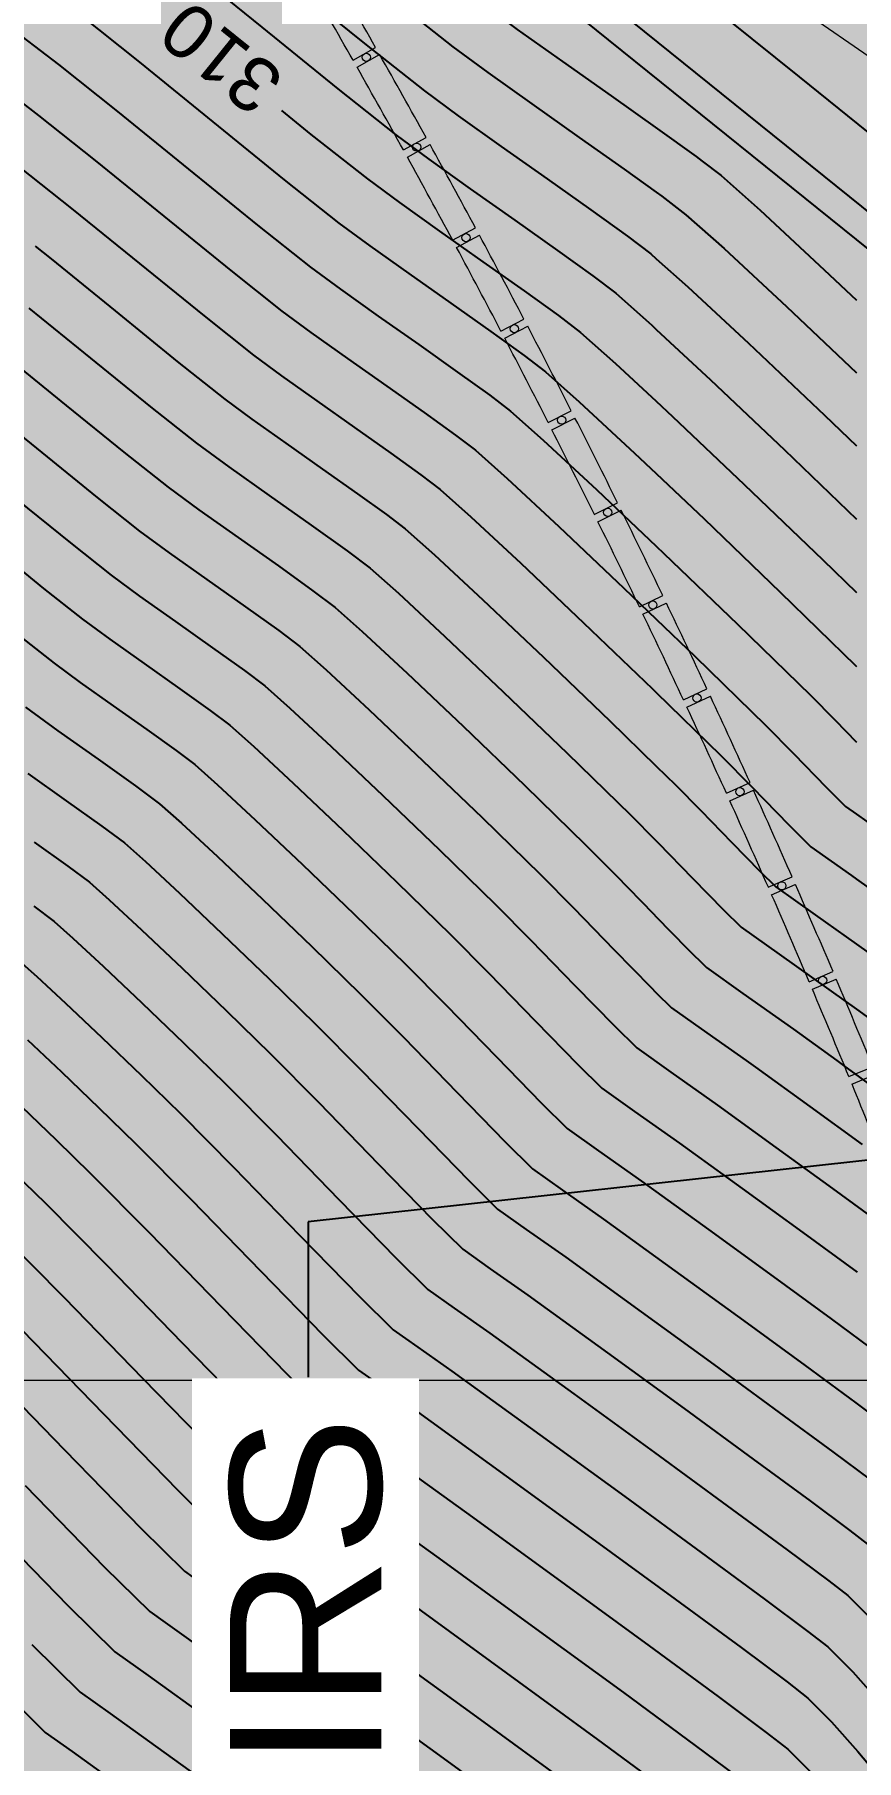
# Model space of a CAD drawing. Extents: x 61466 to 63015, y 108404 to 110397.
# Drawn here: x 62782.19 to 62801.22, y 109246.26 to 109286.24 of the extents above; entities that cross this region are included whole.
import ezdxf
from ezdxf import colors
from ezdxf.entities.mleader import LeaderData, LeaderLine
from ezdxf.enums import TextEntityAlignment as Align
from ezdxf.math import Vec2, Vec3

# ---------------------------------------------------------------- set-up
doc = ezdxf.new("R2010")
doc.units = 0
doc.header["$LTSCALE"] = 1.000015
doc.header["$MEASUREMENT"] = 0
for name, color, linetype in [('colore lago', 131, 'Continuous'), ('coordinate', 2, 'Continuous'), ('curve livello 1m', 2, 'Continuous'), ('curve livello 5m', 7, 'Continuous'), ('LIN018CO', 6, 'Continuous'), ('LIN025CO', 7, 'Continuous'), ('LIN07CO', 4, 'Continuous'), ('LINCOLO-ROSSO-025', 10, 'Continuous'), ('TEXT050', 3, 'Continuous'), ('TRATTCOLO-32', 255, 'Continuous')]:
    doc.layers.add(name, color=color, linetype=linetype)
doc.layers.add('LINE035', color=1, linetype='Continuous', lineweight=35)
doc.layers.add('no_plot', color=5, linetype='Continuous', plot=False)
doc.styles.add('ARIAL', font='arial.ttf')

# ---------------------------------------------------------------- blocks, each defined once
blk = doc.blocks.new('SEZ1')
at = {"layer": 'LIN07CO'}
for q in [(-0.5, 1.5), (0, 0)]:
    blk.add_line((0, 1.5), q, dxfattribs=at)
at = {"layer": 'TEXT050', "style": 'ARIAL'}
blk.add_attdef('NOME_SEZIONE', text='', height=0.4, dxfattribs=at).set_placement((-0.25, 1.1667), align=Align.MIDDLE)
blk = doc.blocks.new('barrageflott')
at = {"layer": 'TRATTCOLO-32'}
h = blk.add_hatch(color=256, dxfattribs=at)
h.paths.add_polyline_path([(-40.677, 110.423), (-41.157, 110.064, -0.002639), (-39.854, 108.3), (-39.369, 108.655, 0.002639)])
h.paths.add_polyline_path([(-39.257, 108.501), (-39.742, 108.147, -0.002639), (-38.458, 106.369), (-37.97, 106.717, 0.002639)])
h.paths.add_polyline_path([(-37.86, 106.563), (-38.348, 106.214, -0.002639), (-37.085, 104.422), (-36.593, 104.764, 0.002639)])
h.paths.add_polyline_path([(-36.484, 104.608), (-36.977, 104.266, -0.002639), (-35.735, 102.459), (-35.238, 102.796, 0.002639)])
h.paths.add_polyline_path([(-35.131, 102.639), (-35.628, 102.302, -0.002639), (-34.406, 100.48), (-33.906, 100.812, 0.002639)])
h.paths.add_polyline_path([(-33.801, 100.653), (-34.302, 100.322, -0.002639), (-33.101, 98.487), (-32.597, 98.813, 0.002639)])
h.paths.add_polyline_path([(-32.494, 98.653), (-32.998, 98.328, -0.002639), (-31.819, 96.479), (-31.311, 96.799, 0.002639)])
h.paths.add_polyline_path([(-31.21, 96.638), (-31.718, 96.318, -0.002639), (-30.56, 94.456), (-30.048, 94.77, 0.002639)])
h.paths.add_polyline_path([(-29.949, 94.608), (-30.46, 94.294, -0.002639), (-29.324, 92.419), (-28.809, 92.727, 0.002639)])
h.paths.add_polyline_path([(-28.711, 92.564), (-29.226, 92.256, -0.002639), (-28.111, 90.367), (-27.593, 90.67, 0.002639)])
h.paths.add_polyline_path([(-27.497, 90.505), (-28.016, 90.203, -0.002639), (-26.922, 88.302), (-26.401, 88.599, 0.002639)])
h.paths.add_polyline_path([(-26.307, 88.433), (-26.829, 88.137, -0.002639), (-25.757, 86.224), (-25.232, 86.514, 0.002639)])
h.paths.add_polyline_path([(-25.14, 86.348), (-25.665, 86.058, -0.002639), (-24.616, 84.132), (-24.088, 84.416, 0.002639)])
h.paths.add_polyline_path([(-23.998, 84.249), (-24.526, 83.965, -0.002639), (-23.499, 82.027), (-22.967, 82.306, 0.002639)])
h.paths.add_polyline_path([(-22.879, 82.137), (-23.411, 81.859, -0.002639), (-22.406, 79.91), (-21.871, 80.182, 0.002639)])
h.paths.add_polyline_path([(-21.785, 80.013), (-22.32, 79.741, -0.002639), (-21.337, 77.78), (-20.799, 78.046, 0.002639)])
h.paths.add_polyline_path([(-20.715, 77.876), (-21.253, 77.61, -0.002639), (-20.293, 75.639), (-19.752, 75.898, 0.002639)])
h.paths.add_polyline_path([(-19.67, 75.727), (-20.211, 75.468, -0.002639), (-19.274, 73.485), (-18.73, 73.738, 0.002639)])
h.paths.add_polyline_path([(-16.684, 69.21), (-17.233, 68.969, -0.002639), (-16.365, 66.956), (-15.812, 67.19, 0.002639)])
h.paths.add_polyline_path([(-17.654, 71.394), (-18.201, 71.147, -0.002639), (-17.309, 69.143), (-16.76, 69.384, 0.002639)])
h.paths.add_polyline_path([(-18.65, 73.566), (-19.194, 73.313, -0.002639), (-18.279, 71.32), (-17.732, 71.567, 0.002639)])
h = blk.add_hatch(color=256, dxfattribs=at)
h.paths.add_polyline_path([(-4.689, 33.162, 0.002639), (-5.201, 35.3), (-5.784, 35.158, -0.002639), (-5.273, 33.025)])
h.paths.add_polyline_path([(-5.247, 35.485, 0.002639), (-5.784, 37.618), (-6.365, 37.468, -0.002639), (-5.829, 35.342)])
h.paths.add_polyline_path([(-5.831, 37.802, 0.002639), (-6.393, 39.929), (-6.972, 39.773, -0.002639), (-6.412, 37.652)])
h.paths.add_polyline_path([(-6.442, 40.112, 0.002639), (-7.028, 42.232), (-7.606, 42.07, -0.002639), (-7.022, 39.956)])
h.paths.add_polyline_path([(-7.08, 42.415, 0.002639), (-7.69, 44.529), (-8.266, 44.359, -0.002639), (-7.657, 42.252)])
h.paths.add_polyline_path([(-7.744, 44.711, 0.002639), (-8.378, 46.817), (-8.952, 46.641, -0.002639), (-8.319, 44.541)])
h.paths.add_polyline_path([(-8.434, 46.999, 0.002639), (-9.092, 49.097), (-9.664, 48.915, -0.002639), (-9.007, 46.822)])
h.paths.add_polyline_path([(-9.15, 49.279, 0.002639), (-9.833, 51.37), (-10.402, 51.18, -0.002639), (-9.722, 49.095)])
h.paths.add_polyline_path([(-9.893, 51.55, 0.002639), (-10.599, 53.633), (-11.166, 53.437, -0.002639), (-10.462, 51.36)])
h.paths.add_polyline_path([(-10.661, 53.813, 0.002639), (-11.392, 55.887), (-11.956, 55.685, -0.002639), (-11.228, 53.616)])
h.paths.add_polyline_path([(-11.456, 56.066, 0.002639), (-12.21, 58.133), (-12.772, 57.924, -0.002639), (-12.02, 55.864)])
h.paths.add_polyline_path([(-12.276, 58.311, 0.002639), (-13.053, 60.368), (-13.614, 60.153, -0.002639), (-12.838, 58.102)])
h.paths.add_polyline_path([(-13.122, 60.546, 0.002639), (-13.923, 62.594), (-14.481, 62.373, -0.002639), (-13.682, 60.33)])
h.paths.add_polyline_path([(-13.993, 62.771, 0.002639), (-14.818, 64.81), (-15.373, 64.582, -0.002639), (-14.551, 62.549)])
h.paths.add_polyline_path([(-14.89, 64.986, 0.002639), (-15.738, 67.015), (-16.29, 66.781, -0.002639), (-15.445, 64.758)])
at = {"layer": 'LINCOLO-ROSSO-025', "lineweight": 0}
for p, q in [((-26.922, 88.302), (-26.401, 88.599)), ((-26.829, 88.137), (-26.307, 88.433)), ((-25.757, 86.224), (-25.232, 86.514)), ((-25.665, 86.058), (-25.14, 86.348)), ((-24.616, 84.132), (-24.088, 84.416)), ((-24.526, 83.965), (-23.998, 84.249)), ((-23.499, 82.027), (-22.967, 82.306)), ((-23.411, 81.859), (-22.879, 82.137)), ((-22.406, 79.91), (-21.871, 80.182)), ((-22.32, 79.741), (-21.785, 80.013)), ((-21.337, 77.78), (-20.799, 78.046)), ((-21.253, 77.61), (-20.715, 77.876)), ((-20.293, 75.639), (-19.752, 75.898)), ((-20.211, 75.468), (-19.67, 75.727)), ((-19.274, 73.485), (-18.73, 73.738)), ((-19.194, 73.313), (-18.65, 73.566)), ((-18.279, 71.32), (-17.732, 71.567)), ((-18.201, 71.147), (-17.654, 71.394)), ((-17.309, 69.143), (-16.76, 69.384)), ((-17.233, 68.969), (-16.684, 69.21)), ((-16.365, 66.956), (-15.812, 67.19)), ((-16.29, 66.781), (-15.738, 67.015)), ((-15.445, 64.758), (-14.89, 64.986)), ((-15.373, 64.582), (-14.818, 64.81))]:
    blk.add_line(p, q, dxfattribs=at)
for centre in [(-26.615, 88.368), (-25.449, 86.286), (-24.307, 84.191), (-23.189, 82.082), (-22.095, 79.962), (-21.026, 77.828), (-19.982, 75.683), (-18.962, 73.526), (-17.967, 71.357), (-16.996, 69.177), (-16.051, 66.986)]:
    blk.add_circle(centre, 0.095, dxfattribs=at)
for radius, start, end in [(208.344, 29.60221, 30.20708), (207.744, 29.60221, 30.20708), (208.344, 28.94503, 29.54991), (207.744, 28.94503, 29.54991), (207.744, 28.28786, 28.89273), (208.344, 28.28786, 28.89273), (207.744, 27.63069, 28.23556), (208.344, 27.63069, 28.23556), (208.344, 26.97352, 27.57839), (207.744, 26.97352, 27.57839), (208.344, 26.31634, 26.92121), (207.744, 26.31634, 26.92121), (207.744, 25.65917, 26.26404), (208.344, 25.65917, 26.26404), (208.344, 25.002, 25.60687), (207.744, 25.002, 25.60687), (208.344, 24.34482, 24.94969), (207.744, 24.34482, 24.94969), (208.344, 23.68765, 24.29252), (207.744, 23.68765, 24.29252), (208.344, 23.03048, 23.63535), (207.744, 23.03048, 23.63535), (207.744, 22.3733, 22.97817), (208.344, 22.3733, 22.97817), (207.744, 21.71613, 22.321)]:
    blk.add_arc((-207.55, -14.318), radius, start, end, dxfattribs=at)

msp = doc.modelspace()

# ---------------------------------------------------------------- hatches: boundary and pattern name
at = {"layer": 'colore lago', "linetype": 'Continuous', "lineweight": 0}
msp.add_hatch(color=256, dxfattribs=at).paths.add_polyline_path([(62823.098, 109267.497), (62823.692, 109266.925), (62824.211, 109265.876), (62823.37, 109265.642), (62827.768, 109260.013), (62841.061, 109263.699), (62841.764, 109262.8), (62836.243, 109253.044), (62840.642, 109247.414), (62841.442, 109248.828), (62841.442, 109247.267), (62842.487, 109245.294), (62842.982, 109244.359), (62843.392, 109243.586), (62843.655, 109243.089), (62843.975, 109242.486), (62844.757, 109241.948), (62845.652, 109241.38), (62846.428, 109240.929), (62846.943, 109240.681), (62847.646, 109240.594), (62848.413, 109240.508), (62848.935, 109240.325), (62849.708, 109240.006), (62850.5, 109239.647), (62850.969, 109239.389), (62851.947, 109238.376), (62853.322, 109236.946), (62854.115, 109236.138), (62854.823, 109235.422), (62855.34, 109234.904), (62855.561, 109234.691), (62856.098, 109234.455), (62856.706, 109233.991), (62857.535, 109233.283), (62858.15, 109232.701), (62858.509, 109232.314), (62858.884, 109231.435), (62859.223, 109230.367), (62859.579, 109229.599), (62860.022, 109229.318), (62860.524, 109229.013), (62861.121, 109228.302), (62861.763, 109227.397), (62862.367, 109226.672), (62862.863, 109226.351), (62863.351, 109226.081), (62863.81, 109225.827), (62864.373, 109225.46), (62865.159, 109224.926), (62866.024, 109224.324), (62866.828, 109223.749), (62867.744, 109223.067), (62868.796, 109222.261), (62869.668, 109221.573), (62870.574, 109220.83), (62871.455, 109220.092), (62872.228, 109219.43), (62872.81, 109218.915), (62873.119, 109218.618), (62873.68, 109217.736), (62874.168, 109217.012), (62874.819, 109216.771), (62876.542, 109216.153), (62874.849, 109207.821), (62874.609, 109206.638), (62869.261, 109207.566), (62863.756, 109208.111), (62858.193, 109208.307), (62852.65, 109208.14), (62847.099, 109207.618), (62841.619, 109206.708), (62836.195, 109205.43), (62830.876, 109203.835), (62825.687, 109201.868), (62820.621, 109199.558), (62815.733, 109196.944), (62811.013, 109193.985), (62806.809, 109190.99), (62802.653, 109187.599), (62798.578, 109183.823), (62795.53, 109180.621), (62792.243, 109176.791), (62789.658, 109173.373), (62786.55, 109168.77), (62783.753, 109163.954), (62781.281, 109158.995), (62779.157, 109153.861), (62777.364, 109148.591), (62775.923, 109143.219), (62774.828, 109137.77), (62774.099, 109132.277), (62773.742, 109126.898), (62773.733, 109121.341), (62774.08, 109115.779), (62774.822, 109110.285), (62775.907, 109104.828), (62776.774, 109101.614), (62775.534, 109098.968), (62771.471, 109097.411), (62770.737, 109098.002), (62769.881, 109098.471), (62769.16, 109098.676), (62768.397, 109098.468), (62767.454, 109097.966), (62766.48, 109097.438), (62765.625, 109097.152), (62765.129, 109097.238), (62764.204, 109097.445), (62761.92, 109098.04), (62758.989, 109098.856), (62755.805, 109099.756), (62752.764, 109100.605), (62750.259, 109101.266), (62749.515, 109101.432), (62748.651, 109101.616), (62748.14, 109101.737), (62747.525, 109102.034), (62746.769, 109102.406), (62745.628, 109102.895), (62744.247, 109103.457), (62742.732, 109104.06), (62741.189, 109104.67), (62739.721, 109105.255), (62738.435, 109105.782), (62737.436, 109106.218), (62736.779, 109106.546), (62735.74, 109107.202), (62732.8, 109108.9), (62729.641, 109110.917), (62727.666, 109112.216), (62727.666, 109301.173), (62759.548, 109318.75), (62762.174, 109316.583), (62766.058, 109313.671), (62770.75, 109310.793), (62775.77, 109307.499), (62780.625, 109303.893), (62784.649, 109301.743), (62791.078, 109296.783), (62792.191, 109296.264), (62793.304, 109295.744), (62792.406, 109295.415), (62791.026, 109294.91), (62795.864, 109289.653), (62808.817, 109294.398), (62809.589, 109293.558), (62804.873, 109283.389), (62809.71, 109278.132), (62811.198, 109281.339), (62812.277, 109280.843), (62812.557, 109280.571), (62813.179, 109280.078), (62813.957, 109279.511), (62814.819, 109278.905), (62815.694, 109278.295), (62816.511, 109277.717), (62817.199, 109277.207), (62817.686, 109276.799), (62818.127, 109276.26), (62818.712, 109275.538), (62819.259, 109274.911), (62819.895, 109274.192), (62820.227, 109273.803), (62820.528, 109273.159), (62820.826, 109272.316), (62821.425, 109270.407), (62821.73, 109269.526), (62822.044, 109268.819)])

# ---------------------------------------------------------------- linework, layer by layer
at = {"layer": 'coordinate', "linetype": 'Continuous', "lineweight": 0}
msp.add_line((62727.666, 109255.071), (62848.848, 109255.071), dxfattribs=at)
at = {"layer": 'curve livello 5m', "color": 2, "flags": 128}
for points in [[(62822.279, 109261.23), (62820.783, 109262.439), (62814.207, 109271.03), (62792.47, 109288.555)], [(62787.911, 109284.483), (62788.591, 109283.931), (62789.897, 109282.897), (62789.897, 109282.897), (62790.637, 109282.352), (62791.567, 109281.688), (62792.57, 109280.98), (62793.528, 109280.303), (62794.322, 109279.731), (62794.834, 109279.341), (62794.834, 109279.341), (62795.641, 109278.624), (62796.583, 109277.747)], [(62782.208, 109281.339), (62782.575, 109281.047), (62784.056, 109279.842), (62785.496, 109278.672), (62786.6, 109277.798), (62786.6, 109277.798), (62787.226, 109277.337), (62788.012, 109276.776), (62788.86, 109276.178), (62789.669, 109275.606), (62790.34, 109275.123), (62790.773, 109274.793), (62790.773, 109274.793), (62791.454, 109274.187), (62792.571, 109273.148), (62793.973, 109271.819), (62795.509, 109270.342), (62796.583, 109269.296)], [(62796.583, 109277.747), (62796.962, 109277.394), (62798.62, 109275.822), (62800.438, 109274.075), (62801.218, 109273.315)], [(62781.226, 109274.369), (62782.402, 109273.413), (62783.304, 109272.7), (62783.304, 109272.7), (62783.935, 109272.236), (62784.732, 109271.67), (62785.555, 109271.09), (62786.261, 109270.585), (62786.712, 109270.245), (62786.712, 109270.245), (62787.268, 109269.75), (62788.18, 109268.901), (62789.325, 109267.816), (62790.58, 109266.61), (62791.823, 109265.399), (62791.823, 109265.399), (62792.702, 109264.51), (62793.791, 109263.389), (62794.772, 109262.381), (62795.327, 109261.834), (62795.327, 109261.834), (62796.083, 109261.296), (62797.122, 109260.561), (62798.575, 109259.511), (62799.974, 109258.494), (62801.235, 109257.573)], [(62796.583, 109269.296), (62797.03, 109268.86), (62797.03, 109268.86), (62797.613, 109268.271), (62798.335, 109267.528), (62798.985, 109266.86), (62799.354, 109266.497), (62799.354, 109266.497), (62800.264, 109265.849), (62801.218, 109265.174)], [(62782.178, 109266.049), (62782.65, 109265.697), (62782.65, 109265.697), (62783.082, 109265.313), (62783.79, 109264.654), (62784.678, 109263.813), (62785.651, 109262.877), (62786.615, 109261.938), (62786.615, 109261.938), (62787.791, 109260.75), (62789.246, 109259.251), (62790.558, 109257.903), (62791.3, 109257.171), (62791.3, 109257.171), (62791.902, 109256.743), (62792.73, 109256.158), (62792.73, 109256.158), (62794.672, 109254.754), (62796.543, 109253.394), (62798.228, 109252.162), (62799.611, 109251.144), (62800.579, 109250.423), (62801.015, 109250.083), (62801.015, 109250.083), (62801.55, 109249.551)], [(62801.218, 109265.174), (62801.514, 109264.965)], [(62781.407, 109258.477), (62782.879, 109256.989), (62784.702, 109255.112), (62786.344, 109253.425), (62787.274, 109252.509), (62787.274, 109252.509), (62787.722, 109252.19), (62788.337, 109251.755), (62788.337, 109251.755), (62790.769, 109249.997), (62793.111, 109248.294), (62795.221, 109246.752), (62796.953, 109245.477)], [(62782.13, 109248.947), (62783.247, 109247.846), (62783.247, 109247.846), (62783.945, 109247.351), (62786.866, 109245.239), (62789.68, 109243.194), (62792.214, 109241.342), (62794.295, 109239.81), (62795.75, 109238.725), (62796.406, 109238.215), (62796.406, 109238.215), (62796.884, 109237.711), (62797.432, 109237.061), (62797.982, 109236.406), (62798.467, 109235.892), (62798.467, 109235.892), (62799.14, 109235.299), (62799.985, 109234.598), (62800.788, 109233.957)]]:
    msp.add_lwpolyline(points, dxfattribs=at)
at = {"layer": 'LIN018CO', "flags": 128}
for points in [[(62822.279, 109262.092), (62821.266, 109262.91), (62814.69, 109271.501), (62792.47, 109289.416)], [(62799.901, 109285.262), (62796.066, 109288.354)], [(62803.735, 109282.17), (62799.901, 109285.262)]]:
    msp.add_lwpolyline(points, dxfattribs=at)
at = {"layer": 'LIN025CO', "linetype": 'Continuous', "lineweight": 0}
msp.add_line((62804.873, 109283.389), (62795.864, 109289.653), dxfattribs=at)
at = {"layer": 'no_plot', "flags": 128}
for points in [[(62782.313, 109291.683), (62782.911, 109291.401), (62783.49, 109291.083), (62783.49, 109291.083), (62783.925, 109290.769), (62784.618, 109290.244), (62784.618, 109290.244), (62786.158, 109289.018), (62788.019, 109287.505), (62789.829, 109286.034), (62791.216, 109284.937), (62791.216, 109284.937), (62792.002, 109284.358), (62792.99, 109283.652), (62794.055, 109282.9), (62795.071, 109282.181), (62795.915, 109281.575), (62796.459, 109281.16), (62796.459, 109281.16), (62796.583, 109281.049)], [(62781.031, 109291.017), (62781.84, 109290.636), (62782.624, 109290.205), (62782.624, 109290.205), (62783.213, 109289.781), (62784.151, 109289.069), (62784.151, 109289.069), (62785.646, 109287.88), (62787.453, 109286.41), (62789.21, 109284.982), (62790.556, 109283.917), (62790.556, 109283.917), (62791.319, 109283.355), (62792.279, 109282.67), (62793.313, 109281.94), (62794.3, 109281.242), (62795.118, 109280.653), (62795.647, 109280.25), (62795.647, 109280.25), (62796.478, 109279.511), (62796.583, 109279.413)], [(62778.467, 109289.687), (62779.247, 109289.331), (62780.146, 109288.873), (62780.892, 109288.45), (62780.892, 109288.45), (62781.388, 109288.099), (62782.249, 109287.459), (62783.217, 109286.72), (62783.217, 109286.72), (62784.622, 109285.602), (62786.321, 109284.221), (62787.972, 109282.879), (62789.238, 109281.877), (62789.238, 109281.877), (62789.955, 109281.349), (62790.856, 109280.705), (62791.828, 109280.019), (62792.756, 109279.363), (62793.525, 109278.81), (62794.022, 109278.431), (62794.022, 109278.431), (62794.803, 109277.736), (62796.084, 109276.545), (62796.583, 109276.071)], [(62792.073, 109287.342), (62792.535, 109286.976), (62792.535, 109286.976), (62793.366, 109286.363), (62794.412, 109285.617), (62795.539, 109284.821), (62796.615, 109284.06), (62797.507, 109283.418), (62797.646, 109283.312)], [(62790.552, 109287.004), (62791.875, 109285.956), (62791.875, 109285.956), (62792.684, 109285.36), (62793.701, 109284.635), (62794.797, 109283.861), (62795.843, 109283.121), (62796.583, 109282.588)], [(62781.9, 109286.197), (62782.75, 109285.546), (62782.75, 109285.546), (62784.111, 109284.463), (62785.754, 109283.126), (62787.353, 109281.827), (62788.578, 109280.858), (62788.578, 109280.858), (62789.273, 109280.346), (62790.145, 109279.723), (62791.086, 109279.059), (62791.984, 109278.424), (62792.729, 109277.888), (62793.21, 109277.522), (62793.21, 109277.522), (62793.966, 109276.849), (62795.205, 109275.696), (62796.583, 109274.39)], [(62781.308, 109285.118), (62782.283, 109284.371), (62782.283, 109284.371), (62783.599, 109283.324), (62785.188, 109282.032), (62786.734, 109280.775), (62787.919, 109279.838), (62787.919, 109279.838), (62788.59, 109279.343), (62789.434, 109278.741), (62790.344, 109278.099), (62791.212, 109277.484), (62791.933, 109276.966), (62792.397, 109276.612), (62792.397, 109276.612), (62793.129, 109275.961), (62794.327, 109274.846), (62795.832, 109273.42), (62796.583, 109272.698)], [(62781.816, 109283.197), (62783.087, 109282.186), (62784.622, 109280.937), (62786.115, 109279.724), (62787.26, 109278.818), (62787.26, 109278.818), (62787.908, 109278.34), (62788.723, 109277.758), (62789.602, 109277.138), (62790.441, 109276.545), (62791.136, 109276.045), (62791.585, 109275.702), (62791.585, 109275.702), (62792.292, 109275.074), (62793.449, 109273.997), (62794.902, 109272.619), (62796.495, 109271.089), (62796.583, 109271.003)], [(62797.646, 109283.312), (62798.083, 109282.979), (62798.083, 109282.979), (62798.989, 109282.173), (62800.474, 109280.792), (62801.218, 109280.087)], [(62796.583, 109282.588), (62796.711, 109282.496), (62797.271, 109282.07), (62797.271, 109282.07), (62798.152, 109281.286), (62799.596, 109279.942), (62801.218, 109278.405)], [(62796.583, 109281.049), (62797.315, 109280.398), (62798.718, 109279.093), (62800.479, 109277.423), (62801.218, 109276.713)], [(62782.063, 109279.908), (62783.49, 109278.748), (62784.878, 109277.62), (62785.941, 109276.779), (62785.941, 109276.779), (62786.686, 109276.232), (62787.626, 109275.564), (62788.596, 109274.88), (62789.429, 109274.284), (62789.961, 109273.883), (62789.961, 109273.883), (62790.617, 109273.299), (62791.693, 109272.298), (62793.043, 109271.018), (62794.523, 109269.596), (62795.989, 109268.168), (62795.989, 109268.168), (62796.583, 109267.567)], [(62796.583, 109279.413), (62797.84, 109278.244), (62799.55, 109276.623), (62801.218, 109275.019)], [(62781.551, 109278.769), (62782.924, 109277.653), (62784.259, 109276.568), (62785.282, 109275.759), (62785.282, 109275.759), (62785.998, 109275.233), (62786.902, 109274.591), (62787.836, 109273.932), (62788.637, 109273.359), (62789.148, 109272.974), (62789.148, 109272.974), (62789.78, 109272.412), (62790.815, 109271.449), (62792.114, 109270.218), (62793.538, 109268.849), (62794.947, 109267.476), (62794.947, 109267.476), (62795.649, 109266.767), (62796.517, 109265.872), (62796.583, 109265.805)], [(62781.04, 109277.63), (62782.358, 109276.558), (62783.64, 109275.517), (62784.622, 109274.739), (62784.622, 109274.739), (62785.31, 109274.234), (62786.179, 109273.617), (62787.075, 109272.985), (62787.845, 109272.435), (62788.336, 109272.064), (62788.336, 109272.064), (62788.943, 109271.524), (62789.937, 109270.6), (62791.184, 109269.417), (62792.552, 109268.103), (62793.906, 109266.783), (62793.906, 109266.783), (62794.667, 109266.015), (62795.608, 109265.044), (62796.457, 109264.173), (62796.583, 109264.048)], [(62796.583, 109276.071), (62797.691, 109275.021), (62799.452, 109273.328), (62801.197, 109271.629), (62801.197, 109271.629), (62801.218, 109271.607)], [(62781.792, 109275.464), (62783.021, 109274.465), (62783.963, 109273.719), (62783.963, 109273.719), (62784.623, 109273.235), (62785.456, 109272.643), (62786.315, 109272.037), (62787.053, 109271.51), (62787.524, 109271.154), (62787.524, 109271.154), (62788.105, 109270.637), (62789.058, 109269.75), (62790.255, 109268.616), (62791.566, 109267.356), (62792.864, 109266.091), (62792.864, 109266.091), (62793.684, 109265.262), (62794.7, 109264.217), (62795.614, 109263.277), (62796.132, 109262.767), (62796.132, 109262.767), (62796.919, 109262.207), (62798.001, 109261.442), (62799.355, 109260.462), (62800.66, 109259.514), (62801.836, 109258.655)], [(62796.583, 109274.39), (62796.761, 109274.221), (62798.467, 109272.582), (62800.155, 109270.937), (62800.155, 109270.937), (62800.724, 109270.359), (62801.218, 109269.85)], [(62796.583, 109272.698), (62797.481, 109271.835), (62799.114, 109270.244), (62799.114, 109270.244), (62799.766, 109269.582), (62800.515, 109268.81), (62800.964, 109268.362), (62800.964, 109268.362), (62801.218, 109268.181)], [(62781.783, 109272.361), (62782.644, 109271.68), (62782.644, 109271.68), (62783.247, 109271.237), (62784.009, 109270.696), (62784.794, 109270.142), (62785.469, 109269.66), (62785.899, 109269.335), (62785.899, 109269.335), (62786.431, 109268.862), (62787.302, 109268.052), (62788.396, 109267.015), (62789.594, 109265.863), (62790.781, 109264.707), (62790.781, 109264.707), (62791.72, 109263.758), (62792.882, 109262.561), (62793.929, 109261.486), (62794.522, 109260.902), (62794.522, 109260.902), (62795.247, 109260.386), (62796.244, 109259.681), (62796.244, 109259.681), (62797.794, 109258.56), (62799.288, 109257.474), (62800.633, 109256.49), (62801.738, 109255.677)], [(62796.583, 109271.003), (62798.072, 109269.552), (62798.072, 109269.552), (62798.807, 109268.806), (62799.652, 109267.935), (62800.159, 109267.429), (62800.159, 109267.429), (62801.1, 109266.76), (62801.218, 109266.676)], [(62781.985, 109270.66), (62782.732, 109270.115), (62783.665, 109269.455), (62784.533, 109268.839), (62785.087, 109268.425), (62785.087, 109268.425), (62785.594, 109267.975), (62786.424, 109267.202), (62787.466, 109266.214), (62788.608, 109265.117), (62789.739, 109264.015), (62789.739, 109264.015), (62790.737, 109263.006), (62791.973, 109261.734), (62793.086, 109260.59), (62793.716, 109259.969), (62793.716, 109259.969), (62794.411, 109259.475), (62795.365, 109258.8), (62795.365, 109258.8), (62797.013, 109257.608), (62798.602, 109256.454), (62800.032, 109255.408), (62801.206, 109254.544), (62802.028, 109253.932)], [(62782.036, 109269.122), (62782.923, 109268.495), (62783.748, 109267.909), (62784.275, 109267.516), (62784.275, 109267.516), (62784.757, 109267.087), (62785.546, 109266.353), (62786.537, 109265.414), (62787.623, 109264.37), (62788.698, 109263.322), (62788.698, 109263.322), (62789.755, 109262.254), (62791.064, 109260.906), (62792.243, 109259.695), (62792.911, 109259.037), (62792.911, 109259.037), (62793.575, 109258.564), (62794.487, 109257.919), (62794.487, 109257.919), (62796.233, 109256.657), (62797.915, 109255.434), (62799.43, 109254.326), (62800.675, 109253.411), (62801.545, 109252.762)], [(62801.218, 109268.181), (62801.936, 109267.671)], [(62782.18, 109267.534), (62782.963, 109266.979), (62783.463, 109266.606), (62783.463, 109266.606), (62783.919, 109266.2), (62784.668, 109265.504), (62785.607, 109264.613), (62786.637, 109263.624), (62787.656, 109262.63), (62787.656, 109262.63), (62788.773, 109261.502), (62790.155, 109260.078), (62791.4, 109258.799), (62792.106, 109258.104), (62792.106, 109258.104), (62792.739, 109257.654), (62793.608, 109257.039), (62793.608, 109257.039), (62795.452, 109255.705), (62797.229, 109254.414), (62798.829, 109253.244), (62800.143, 109252.277), (62801.062, 109251.592), (62801.476, 109251.27)], [(62796.583, 109267.567), (62796.631, 109267.519), (62797.426, 109266.7), (62798.143, 109265.964), (62798.548, 109265.564), (62798.548, 109265.564), (62799.428, 109264.939), (62800.636, 109264.084), (62800.636, 109264.084), (62801.218, 109263.663)], [(62801.218, 109266.676), (62802.393, 109265.845)], [(62796.583, 109265.805), (62797.3, 109265.068), (62797.743, 109264.632), (62797.743, 109264.632), (62798.591, 109264.028), (62799.757, 109263.203), (62799.757, 109263.203), (62800.764, 109262.476)], [(62781.838, 109264.787), (62782.245, 109264.425), (62782.911, 109263.805), (62783.748, 109263.012), (62784.665, 109262.13), (62785.573, 109261.246), (62785.573, 109261.246), (62786.808, 109259.998), (62788.337, 109258.423), (62789.715, 109257.008), (62790.495, 109256.239), (62790.495, 109256.239), (62791.066, 109255.833), (62791.851, 109255.277), (62791.851, 109255.277), (62793.891, 109253.802), (62795.856, 109252.374), (62797.626, 109251.08), (62799.08, 109250.01), (62800.096, 109249.253), (62800.554, 109248.896), (62800.554, 109248.896), (62801.136, 109248.312), (62801.79, 109247.576)], [(62796.583, 109264.048), (62796.938, 109263.699), (62796.938, 109263.699), (62797.755, 109263.118), (62798.663, 109262.476)], [(62801.218, 109263.663), (62801.697, 109263.317)], [(62782.033, 109262.956), (62782.819, 109262.211), (62783.679, 109261.384), (62784.532, 109260.554), (62784.532, 109260.554), (62785.826, 109259.246), (62787.428, 109257.595), (62788.872, 109256.112), (62789.69, 109255.306), (62789.69, 109255.306), (62790.23, 109254.922), (62790.973, 109254.397), (62790.973, 109254.397), (62793.111, 109252.851), (62795.17, 109251.354), (62797.025, 109249.998), (62798.548, 109248.877), (62799.613, 109248.083), (62800.094, 109247.709), (62800.094, 109247.709), (62800.639, 109247.161), (62801.253, 109246.47), (62801.908, 109245.693)], [(62798.663, 109262.476), (62798.879, 109262.323), (62798.879, 109262.323), (62800.136, 109261.414), (62801.347, 109260.534)], [(62800.764, 109262.476), (62800.916, 109262.365), (62802.033, 109261.554)], [(62781.889, 109261.411), (62782.694, 109260.637), (62783.49, 109259.861), (62783.49, 109259.861), (62784.844, 109258.493), (62786.52, 109256.767), (62788.029, 109255.216), (62788.884, 109254.374), (62788.884, 109254.374), (62789.394, 109254.011), (62790.094, 109253.516), (62790.094, 109253.516), (62792.33, 109251.899), (62794.484, 109250.334), (62796.423, 109248.916), (62798.016, 109247.744), (62799.13, 109246.913), (62799.633, 109246.523), (62799.633, 109246.523), (62800.143, 109246.01)], [(62781.708, 109259.891), (62782.449, 109259.169), (62782.449, 109259.169), (62783.861, 109257.741), (62785.611, 109255.94), (62787.187, 109254.321), (62788.079, 109253.441), (62788.079, 109253.441), (62788.558, 109253.101), (62789.216, 109252.635), (62789.216, 109252.635), (62791.549, 109250.948), (62793.797, 109249.314), (62795.822, 109247.834), (62797.485, 109246.61), (62798.647, 109245.744)], [(62781.897, 109256.237), (62783.793, 109254.284), (62785.501, 109252.53), (62786.468, 109251.576), (62786.468, 109251.576), (62786.886, 109251.28), (62787.459, 109250.874), (62787.459, 109250.874), (62789.988, 109249.045), (62792.425, 109247.274), (62794.619, 109245.67), (62796.422, 109244.344), (62797.682, 109243.404), (62798.25, 109242.962), (62798.25, 109242.962), (62798.829, 109242.364), (62799.492, 109241.591), (62800.184, 109240.758), (62800.851, 109239.978), (62801.283, 109239.53)], [(62780.915, 109255.485), (62782.884, 109253.457), (62784.658, 109251.634), (62785.663, 109250.644), (62785.663, 109250.644), (62786.049, 109250.369), (62786.581, 109249.993), (62786.581, 109249.993), (62789.208, 109248.094), (62791.739, 109246.254), (62794.018, 109244.588), (62795.89, 109243.21), (62797.199, 109242.235), (62797.789, 109241.775), (62797.789, 109241.775), (62798.317, 109241.23), (62798.921, 109240.526), (62799.552, 109239.766), (62800.16, 109239.055), (62800.698, 109238.497), (62800.698, 109238.497), (62800.788, 109238.417)], [(62781.975, 109252.629), (62783.815, 109250.738), (62784.858, 109249.711), (62784.858, 109249.711), (62785.213, 109249.458), (62785.702, 109249.113), (62785.702, 109249.113), (62788.427, 109247.142), (62791.052, 109245.234), (62793.417, 109243.506), (62795.358, 109242.077), (62796.716, 109241.065), (62797.328, 109240.588), (62797.328, 109240.588), (62797.936, 109239.947), (62798.634, 109239.118), (62799.336, 109238.284), (62799.954, 109237.628), (62799.954, 109237.628), (62800.581, 109237.075), (62800.788, 109236.904)], [(62781.066, 109251.801), (62782.973, 109249.843), (62784.052, 109248.779), (62784.052, 109248.779), (62784.824, 109248.232), (62787.646, 109246.191), (62790.366, 109244.214), (62792.815, 109242.424), (62794.827, 109240.943), (62796.233, 109239.895), (62796.867, 109239.402), (62796.867, 109239.402), (62797.41, 109238.829), (62798.033, 109238.089), (62798.659, 109237.345), (62799.211, 109236.76), (62799.211, 109236.76), (62799.861, 109236.187), (62800.678, 109235.509), (62800.788, 109235.421)], [(62781.287, 109248.051), (62782.442, 109246.914), (62782.442, 109246.914), (62783.067, 109246.471), (62786.085, 109244.288), (62788.993, 109242.174), (62791.612, 109240.26), (62793.763, 109238.677), (62795.267, 109237.556), (62795.946, 109237.028), (62795.946, 109237.028), (62796.511, 109236.414), (62797.15, 109235.648), (62797.724, 109235.023), (62798.419, 109234.411), (62799.292, 109233.686), (62800.306, 109232.878), (62800.788, 109232.506)]]:
    msp.add_lwpolyline(points, dxfattribs=at)

# ---------------------------------------------------------------- block references
at = {"layer": 'LIN025CO', "xscale": 5.000000000000002, "yscale": 5.000000000000002, "zscale": 5.000000000000002, "rotation": 110.1180907281297}
msp.add_blockref('SEZ1', (62786.978, 109289.295), dxfattribs=at)

# ---------------------------------------------------------------- texts
at = {"layer": 'coordinate', "color": 1, "style": 'ARIAL'}
msp.add_text('310', height=1.25, rotation=141.152, dxfattribs=at).set_placement((62785.767, 109287.099), align=Align.RIGHT)

# ---------------------------------------------------------------- next in the draw order: leaders
at = {"layer": 'LINE035', "linetype": 'Continuous', "lineweight": 0}
ml = msp.add_multileader_mtext('Standard', dxfattribs=at)
ml.set_content('DEVERSOIRS', color=256, style='ARIAL')
ml.set_leader_properties()
ml.build(insert=Vec2(0, 0))
ml.multileader.update_dxf_attribs({"has_text_frame": 1, "text_left_attachment_type": 2, "text_right_attachment_type": 2, "dogleg_length": 0.36, "arrow_head_size": 5, "scale": 10})
ctx = ml.context
ctx.base_point, ctx.scale, ctx.char_height, ctx.arrow_head_size, ctx.landing_gap_size, ctx.plane_origin, ctx.plane_x_axis, ctx.plane_y_axis = Vec3(62788.527, 109221.91), 10, 3.5, 5, 0.9, Vec3(62707.523, 109199.063), Vec3(0, 1), Vec3(-1, 0)
ctx.left_attachment, ctx.right_attachment, ctx.text_align_type = 2, 2, 2
notes = []
notes.append((ctx, [(1, (1, 1, 0), (62788.527, 109258.738), (0, -1), 3.6, [(1, [(62806.866, 109281.222), (62825.569, 109262.828)], 0, [])])]))
ctx.mtext.insert, ctx.mtext.text_direction, ctx.mtext.rotation, ctx.mtext.alignment, ctx.mtext.flow_direction = Vec3(62786.716, 109254.238), Vec3(0, 1), 1.570796, 3, 5
ctx.mtext.has_bg_fill, ctx.mtext.bg_color, ctx.mtext.bg_scale_factor, ctx.mtext.bg_transparency, ctx.mtext.use_window_bg_color = 1, -1073741824, 1.25, 0, 1
for ctx, leaders in notes:
    for number, flags, end, landing, length, lines in leaders:
        leader = LeaderData()
        leader.index, (leader.has_last_leader_line, leader.has_dogleg_vector, leader.attachment_direction) = number, flags
        leader.last_leader_point, leader.dogleg_vector, leader.dogleg_length = Vec3(end), Vec3(landing), length
        for number, points, colour, breaks in lines:
            line = LeaderLine()
            line.index, line.vertices, line.color, line.breaks = number, Vec3.list(points), colors.encode_raw_color(colour), breaks
            leader.lines.append(line)
        ctx.leaders.append(leader)

# ---------------------------------------------------------------- next in the draw order: block references
at = {"layer": 'curve livello 1m', "linetype": 'Continuous', "lineweight": 0}
msp.add_blockref('barrageflott', (62816.487, 109197.347), dxfattribs=at)

doc.saveas('drawing.dxf')
